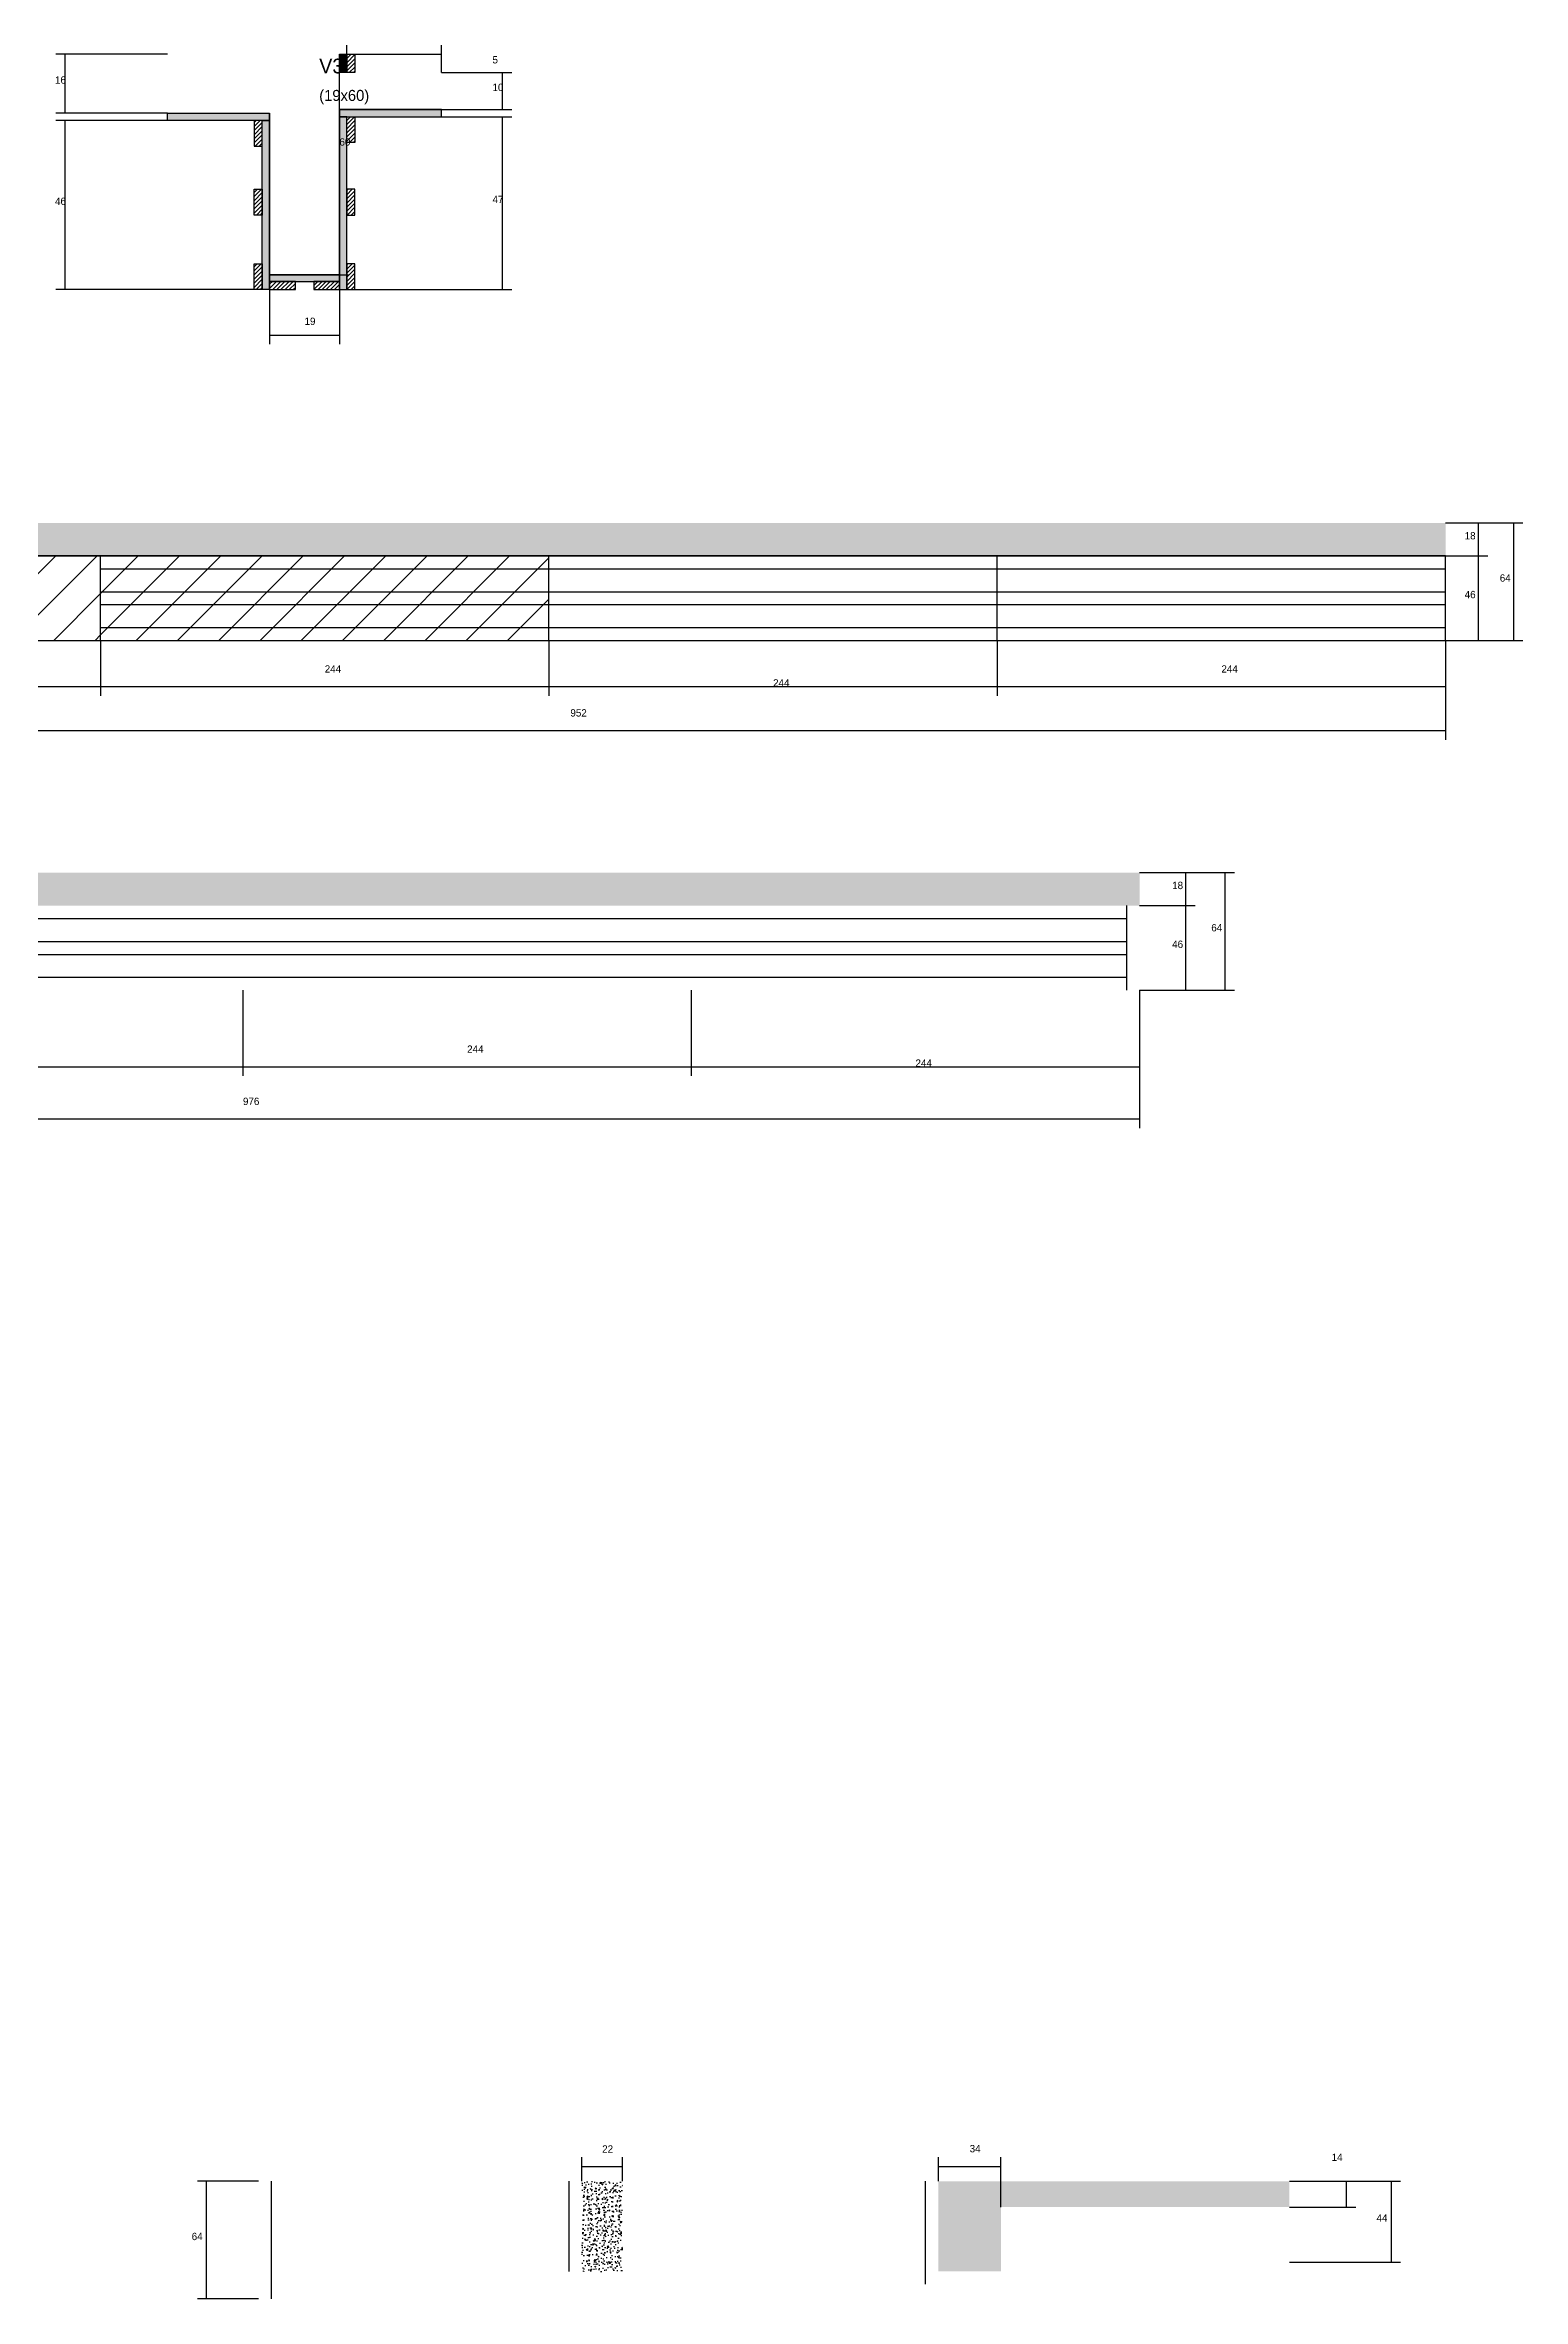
# Model space of a CAD drawing. Header units: metres. Extents: x -6861 to -4324, y 14314 to 15577.
# Drawn here: x -5129 to -4324, y 14314 to 15540 of the extents above; entities that cross this region are included whole.
import ezdxf

# ---------------------------------------------------------------- set-up
doc = ezdxf.new("R2010")
doc.units = ezdxf.units.M
for name, color, linetype in [('COTA', 241, 'Continuous'), ('Cota Seção (2x)', 4, 'Continuous'), ('Hachura', 253, 'Continuous'), ('Madeira', 126, 'Continuous'), ('Painéis', 200, 'Continuous'), ('SARR_2.2x7', 40, 'Continuous'), ('Texto Seção', 7, 'Continuous')]:
    doc.layers.add(name, color=color, linetype=linetype)

msp = doc.modelspace()

# ---------------------------------------------------------------- hatches: boundary and pattern name
at = {"layer": 'COTA'}
h = msp.add_hatch(dxfattribs=at)
h.set_pattern_fill('AR-CONC', scale=0.03)
h.paths.add_polyline_path([(-5318.9, 15262.4), (-4854.4, 15262.4), (-4366.4, 15262.4), (-4366.4, 15280.4), (-4854.4, 15280.4), (-5242.4, 15280.4), (-5345.9, 15280.4), (-5345.9, 15275.4), (-5508.9, 15275.4), (-5508.9, 15263.4), (-5345.9, 15263.4), (-5345.9, 15220.4), (-5318.9, 15220.4)])
h = msp.add_hatch(dxfattribs=at)
h.set_pattern_fill('AR-CONC', scale=0.03)
h.paths.add_polyline_path([(-4532.9, 15072.1), (-4532.9, 15090.1), (-5508.9, 15090.1), (-5508.9, 15072.1)])
h = msp.add_hatch(dxfattribs=at)
h.set_pattern_fill('AR-CONC', scale=0.03)
h.paths.add_polyline_path([(-4836.4, 14328.9), (-4814.4, 14328.9), (-4814.4, 14377.9), (-4836.4, 14377.9)])
h = msp.add_hatch(dxfattribs=at)
h.set_pattern_fill('AR-CONC', scale=0.03)
h.paths.add_polyline_path([(-4608.4, 14363.9), (-4451.4, 14363.9), (-4451.4, 14377.9), (-4642.4, 14377.9), (-4642.4, 14328.9), (-4608.4, 14328.9), (-4608.4, 14333.9)])
at = {"layer": 'Hachura'}
h = msp.add_hatch(color=8, dxfattribs=at)
h.dxf.hatch_style = 1
h.paths.add_polyline_path([(-4968.4, 15535.4), (-4964.4, 15535.4), (-4964.4, 15535.4), (-4964.4, 15525.4), (-4964.4, 15525.4), (-4968.4, 15525.4), (-4968.4, 15525.4), (-4968.4, 15535.4)])
h = msp.add_hatch(dxfattribs=at)
h.set_pattern_fill('ANSI31', scale=0.5)
h.paths.add_polyline_path([(-4964.4, 15535.4), (-4960, 15535.4), (-4960, 15535.4), (-4960, 15525.4), (-4960, 15525.4), (-4964.4, 15525.4), (-4964.4, 15525.4), (-4964.4, 15535.4)])
h = msp.add_hatch(color=8, dxfattribs=at)
h.dxf.hatch_style = 1
h.paths.add_polyline_path([(-5062, 15499.4), (-5062, 15503.4), (-5062, 15503.4), (-5006.4, 15503.4), (-5006.4, 15503.4), (-5006.4, 15499.4), (-5006.4, 15499.4), (-5062, 15499.4)])
h = msp.add_hatch(color=8, dxfattribs=at)
h.dxf.hatch_style = 1
h.paths.add_polyline_path([(-4912.8, 15501.4), (-4912.8, 15505.4), (-4912.8, 15505.4), (-4968.4, 15505.4), (-4968.4, 15505.4), (-4968.4, 15501.4), (-4968.4, 15501.4), (-4912.8, 15501.4)])
h = msp.add_hatch(dxfattribs=at)
h.set_pattern_fill('ANSI31', scale=0.5)
h.paths.add_polyline_path([(-5010.4, 15499.4), (-5014.8, 15499.4), (-5014.8, 15499.4), (-5014.8, 15485.4), (-5014.8, 15485.4), (-5010.4, 15485.4), (-5010.4, 15485.4), (-5010.4, 15499.4)])
h = msp.add_hatch(color=8, dxfattribs=at)
h.dxf.hatch_style = 1
h.paths.add_polyline_path([(-5010.4, 15499.4), (-5006.4, 15499.4), (-5006.4, 15499.4), (-5006.4, 15407.4), (-5006.4, 15407.4), (-5010.4, 15407.4), (-5010.4, 15407.4), (-5010.4, 15499.4)])
h = msp.add_hatch(color=8, dxfattribs=at)
h.dxf.hatch_style = 1
h.paths.add_polyline_path([(-4964.4, 15501.4), (-4968.4, 15501.4), (-4968.4, 15501.4), (-4968.4, 15407.4), (-4968.4, 15407.4), (-4964.4, 15407.4), (-4964.4, 15407.4), (-4964.4, 15501.4)])
h = msp.add_hatch(dxfattribs=at)
h.set_pattern_fill('ANSI31', scale=0.5)
h.paths.add_polyline_path([(-4964.4, 15501.4), (-4960, 15501.4), (-4960, 15501.4), (-4960, 15487.4), (-4960, 15487.4), (-4964.4, 15487.4), (-4964.4, 15487.4), (-4964.4, 15501.4)])
h = msp.add_hatch(dxfattribs=at)
h.set_pattern_fill('ANSI31', scale=0.5)
h.paths.add_polyline_path([(-5010.4, 15447.9), (-5014.8, 15447.9), (-5014.8, 15447.9), (-5014.8, 15461.9), (-5014.8, 15461.9), (-5010.4, 15461.9), (-5010.4, 15461.9), (-5010.4, 15447.9)])
h = msp.add_hatch(dxfattribs=at)
h.set_pattern_fill('ANSI31', scale=0.5)
h.paths.add_polyline_path([(-4964.4, 15447.9), (-4960, 15447.9), (-4960, 15447.9), (-4960, 15461.9), (-4960, 15461.9), (-4964.4, 15461.9), (-4964.4, 15461.9), (-4964.4, 15447.9)])
h = msp.add_hatch(dxfattribs=at)
h.set_pattern_fill('ANSI31', scale=0.5)
h.paths.add_polyline_path([(-5010.4, 15407.4), (-5014.8, 15407.4), (-5014.8, 15407.4), (-5014.8, 15421.4), (-5014.8, 15421.4), (-5010.4, 15421.4), (-5010.4, 15421.4), (-5010.4, 15407.4)])
h = msp.add_hatch(dxfattribs=at)
h.set_pattern_fill('ANSI31', scale=0.5)
h.paths.add_polyline_path([(-4964.4, 15407.4), (-4960, 15407.4), (-4960, 15407.4), (-4960, 15421.4), (-4960, 15421.4), (-4964.4, 15421.4), (-4964.4, 15421.4), (-4964.4, 15407.4)])
h = msp.add_hatch(color=8, dxfattribs=at)
h.dxf.hatch_style = 1
h.paths.add_polyline_path([(-4968.4, 15411.8), (-4968.4, 15415.4), (-4968.4, 15415.4), (-5006.4, 15415.4), (-5006.4, 15415.4), (-5006.4, 15411.8), (-5006.4, 15411.8), (-4968.4, 15411.8)])
h = msp.add_hatch(dxfattribs=at)
h.set_pattern_fill('ANSI31', scale=0.5)
h.paths.add_polyline_path([(-4992.4, 15407.4), (-4992.4, 15411.8), (-4992.4, 15411.8), (-5006.4, 15411.8), (-5006.4, 15411.8), (-5006.4, 15407.4), (-5006.4, 15407.4), (-4992.4, 15407.4)])
h = msp.add_hatch(dxfattribs=at)
h.set_pattern_fill('ANSI31', scale=0.5)
h.paths.add_polyline_path([(-4968.4, 15407.4), (-4968.4, 15411.8), (-4968.4, 15411.8), (-4982.4, 15411.8), (-4982.4, 15411.8), (-4982.4, 15407.4), (-4982.4, 15407.4), (-4968.4, 15407.4)])
h = msp.add_hatch(dxfattribs=at)
h.set_pattern_fill('ANSI31', scale=5)
h.paths.add_polyline_path([(-5318.9, 15262.4), (-5318.9, 15216.4), (-5098.4, 15216.4), (-5098.4, 15262.4)])
h = msp.add_hatch(dxfattribs=at)
h.set_pattern_fill('ANSI31', scale=5)
h.paths.add_polyline_path([(-5098.4, 15262.4), (-5098.4, 15216.4), (-4854.4, 15216.4), (-4854.4, 15262.4)])

# ---------------------------------------------------------------- linework, layer by layer
at = {"layer": 'COTA'}
for p, q in [((-4964.4, 15535.4), (-4964.4, 15540.4)), ((-4912.8, 15525.4), (-4912.8, 15540.4)), ((-5062, 15535.4), (-5122.7, 15535.4)), ((-5117.7, 15503.4), (-5117.7, 15535.4)), ((-4964.4, 15535.4), (-4912.8, 15535.4)), ((-4912.8, 15525.4), (-4874.6, 15525.4)), ((-4879.6, 15505.4), (-4879.6, 15525.4)), ((-5062, 15503.4), (-5122.7, 15503.4)), ((-4912.8, 15505.4), (-4874.6, 15505.4)), ((-5062, 15499.4), (-5122.7, 15499.4)), ((-5117.7, 15407.4), (-5117.7, 15499.4)), ((-4912.8, 15501.4), (-4874.6, 15501.4)), ((-4879.6, 15407.4), (-4879.6, 15501.4)), ((-5014.8, 15407.4), (-5122.7, 15407.4)), ((-5006.4, 15407.4), (-5006.4, 15377.6)), ((-4968.4, 15407.4), (-4968.4, 15377.6)), ((-4960, 15407.4), (-4874.6, 15407.4)), ((-5006.4, 15382.6), (-4968.4, 15382.6)), ((-4366.4, 15280.4), (-4343.4, 15280.4)), ((-4366.4, 15280.4), (-4324.3, 15280.4)), ((-4348.4, 15262.4), (-4348.4, 15280.4)), ((-4329.3, 15216.4), (-4329.3, 15280.4)), ((-4366.4, 15262.4), (-4343.4, 15262.4)), ((-4366.4, 15262.4), (-4343.4, 15262.4)), ((-4348.4, 15216.4), (-4348.4, 15262.4)), ((-5098.4, 15216.4), (-5098.4, 15186.3)), ((-5098.4, 15216.4), (-5098.4, 15186.3)), ((-4854.4, 15216.4), (-4854.4, 15186.3)), ((-4854.4, 15216.4), (-4854.4, 15186.3)), ((-4610.4, 15216.4), (-4610.4, 15186.3)), ((-4610.4, 15216.4), (-4610.4, 15186.3)), ((-4366.4, 15216.4), (-4366.4, 15186.3)), ((-4366.4, 15216.4), (-4366.4, 15162.4)), ((-4366.4, 15216.4), (-4343.4, 15216.4)), ((-4366.4, 15216.4), (-4324.3, 15216.4)), ((-5318.9, 15191.3), (-5098.4, 15191.3)), ((-5098.4, 15191.3), (-4854.4, 15191.3)), ((-4854.4, 15191.3), (-4610.4, 15191.3)), ((-4610.4, 15191.3), (-4366.4, 15191.3)), ((-5318.9, 15167.4), (-4366.4, 15167.4)), ((-4532.9, 15090.1), (-4502.7, 15090.1)), ((-4532.9, 15090.1), (-4481.3, 15090.1)), ((-4507.7, 15072.1), (-4507.7, 15090.1)), ((-4486.3, 15026.1), (-4486.3, 15090.1)), ((-4532.9, 15072.1), (-4502.7, 15072.1)), ((-4532.9, 15072.1), (-4502.7, 15072.1)), ((-4507.7, 15026.1), (-4507.7, 15072.1)), ((-5020.9, 15026.1), (-5020.9, 14979.4)), ((-5020.9, 15026.1), (-5020.9, 14979.4)), ((-4776.9, 15026.1), (-4776.9, 14979.4)), ((-4776.9, 15026.1), (-4776.9, 14979.4)), ((-4532.9, 15026.1), (-4532.9, 14979.4)), ((-4532.9, 15026.1), (-4502.7, 15026.1)), ((-4532.9, 15026.1), (-4532.9, 14951)), ((-4532.9, 15026.1), (-4481.3, 15026.1)), ((-5264.9, 14984.4), (-5020.9, 14984.4)), ((-5020.9, 14984.4), (-4776.9, 14984.4)), ((-4776.9, 14984.4), (-4532.9, 14984.4)), ((-5508.9, 14956), (-4532.9, 14956)), ((-4836.4, 14377.9), (-4836.4, 14391)), ((-4814.4, 14377.9), (-4814.4, 14391)), ((-4642.4, 14377.9), (-4642.4, 14391)), ((-4608.4, 14363.9), (-4608.4, 14391)), ((-5012.4, 14377.9), (-5045.7, 14377.9)), ((-5040.7, 14313.9), (-5040.7, 14377.9)), ((-4836.4, 14386), (-4814.4, 14386)), ((-4642.4, 14386), (-4608.4, 14386)), ((-4451.4, 14377.9), (-4415.3, 14377.9)), ((-4451.4, 14377.9), (-4390.9, 14377.9)), ((-4420.3, 14363.9), (-4420.3, 14377.9)), ((-4395.9, 14333.9), (-4395.9, 14377.9)), ((-4451.4, 14363.9), (-4415.3, 14363.9)), ((-4451.4, 14333.9), (-4390.9, 14333.9)), ((-5012.4, 14313.9), (-5045.7, 14313.9))]:
    msp.add_line(p, q, dxfattribs=at)
at = {"layer": 'Cota Seção (2x)'}
for p, q in [((-4968.4, 15415.4), (-4968.4, 15535.4)), ((-4968.4, 15535.4), (-4963.4, 15535.4)), ((-4968.4, 15415.4), (-4963.4, 15415.4))]:
    msp.add_line(p, q, dxfattribs=at)
at = {"layer": 'Madeira'}
for points in [[(-4964.4, 15535.4), (-4960, 15535.4), (-4960, 15525.4), (-4964.4, 15525.4)], [(-5010.4, 15499.4), (-5014.8, 15499.4), (-5014.8, 15485.4), (-5010.4, 15485.4)], [(-4964.4, 15501.4), (-4960, 15501.4), (-4960, 15487.4), (-4964.4, 15487.4)], [(-5010.4, 15447.9), (-5014.8, 15447.9), (-5014.8, 15461.9), (-5010.4, 15461.9)], [(-4964.4, 15447.9), (-4960, 15447.9), (-4960, 15461.9), (-4964.4, 15461.9)], [(-5010.4, 15407.4), (-5014.8, 15407.4), (-5014.8, 15421.4), (-5010.4, 15421.4)], [(-4964.4, 15407.4), (-4960, 15407.4), (-4960, 15421.4), (-4964.4, 15421.4)], [(-4992.4, 15407.4), (-4992.4, 15411.8), (-5006.4, 15411.8), (-5006.4, 15407.4)], [(-4968.4, 15407.4), (-4968.4, 15411.8), (-4982.4, 15411.8), (-4982.4, 15407.4)]]:
    msp.add_lwpolyline(points, close=True, dxfattribs=at)
at = {"layer": 'Painéis'}
for p, q in [((-5062, 15503.4), (-5006.4, 15503.4)), ((-5062, 15499.4), (-5062, 15503.4)), ((-5006.4, 15499.4), (-5006.4, 15503.4)), ((-4968.4, 15505.4), (-4912.8, 15505.4)), ((-4968.4, 15501.4), (-4968.4, 15505.4)), ((-4912.8, 15501.4), (-4912.8, 15505.4)), ((-5006.4, 15407.4), (-5006.4, 15499.4)), ((-4968.4, 15407.4), (-4968.4, 15501.4)), ((-5006.4, 15415.4), (-4968.4, 15415.4)), ((-5006.4, 15411.8), (-5006.4, 15415.4)), ((-4968.4, 15411.8), (-4968.4, 15415.4)), ((-5318.9, 15262.4), (-4854.4, 15262.4)), ((-5098.4, 15216.4), (-5098.4, 15262.4)), ((-4854.4, 15262.4), (-4366.4, 15262.4)), ((-4854.4, 15216.4), (-4854.4, 15262.4)), ((-4610.4, 15216.4), (-4610.4, 15262.4)), ((-4366.4, 15216.4), (-4366.4, 15262.4))]:
    msp.add_line(p, q, dxfattribs=at)
for points in [[(-4968.4, 15535.4), (-4964.4, 15535.4), (-4964.4, 15525.4), (-4968.4, 15525.4)], [(-5062, 15499.4), (-5062, 15503.4), (-5006.4, 15503.4), (-5006.4, 15499.4)], [(-4912.8, 15501.4), (-4912.8, 15505.4), (-4968.4, 15505.4), (-4968.4, 15501.4)], [(-5010.4, 15499.4), (-5006.4, 15499.4), (-5006.4, 15407.4), (-5010.4, 15407.4)], [(-4964.4, 15501.4), (-4968.4, 15501.4), (-4968.4, 15407.4), (-4964.4, 15407.4)], [(-4968.4, 15411.8), (-4968.4, 15415.4), (-5006.4, 15415.4), (-5006.4, 15411.8)]]:
    msp.add_lwpolyline(points, close=True, dxfattribs=at)
for points in [[(-4366.4, 15262.4), (-4854.4, 15262.4), (-5318.9, 15262.4)], [(-5318.9, 15216.4), (-4854.4, 15216.4), (-4366.4, 15216.4)]]:
    msp.add_lwpolyline(points, dxfattribs=at)
at = {"layer": 'SARR_2.2x7'}
for p, q in [((-5098.4, 15255.4), (-4854.4, 15255.4)), ((-4854.4, 15255.4), (-4610.4, 15255.4)), ((-4610.4, 15255.4), (-4366.4, 15255.4)), ((-5098.4, 15242.9), (-4854.4, 15242.9)), ((-5098.4, 15235.9), (-4854.4, 15235.9)), ((-4854.4, 15242.9), (-4610.4, 15242.9)), ((-4854.4, 15235.9), (-4610.4, 15235.9)), ((-4610.4, 15242.9), (-4366.4, 15242.9)), ((-4610.4, 15235.9), (-4366.4, 15235.9)), ((-5098.4, 15223.4), (-4854.4, 15223.4)), ((-4854.4, 15223.4), (-4610.4, 15223.4)), ((-4610.4, 15223.4), (-4366.4, 15223.4)), ((-5264.9, 15065.1), (-5020.9, 15065.1)), ((-5020.9, 15065.1), (-4776.9, 15065.1)), ((-4776.9, 15065.1), (-4539.9, 15065.1)), ((-4539.9, 15026.1), (-4539.9, 15072.1)), ((-5264.9, 15052.6), (-5020.9, 15052.6)), ((-5020.9, 15052.6), (-4776.9, 15052.6)), ((-4776.9, 15052.6), (-4539.9, 15052.6)), ((-5264.9, 15045.6), (-5020.9, 15045.6)), ((-5020.9, 15045.6), (-4776.9, 15045.6)), ((-4776.9, 15045.6), (-4539.9, 15045.6)), ((-5264.9, 15033.1), (-5020.9, 15033.1)), ((-5020.9, 15033.1), (-4776.9, 15033.1)), ((-4776.9, 15033.1), (-4539.9, 15033.1)), ((-5005.4, 14313.9), (-5005.4, 14377.9)), ((-4843.4, 14328.9), (-4843.4, 14377.9)), ((-4649.4, 14321.9), (-4649.4, 14377.9))]:
    msp.add_line(p, q, dxfattribs=at)

# ---------------------------------------------------------------- texts
at = {"layer": 'COTA'}
for s, p in [('5', (-4885.1, 15530.4)), ('16', (-5123.2, 15519.4)), ('10', (-4885.1, 15515.4)), ('46', (-5123.2, 15453.4)), ('47', (-4885.1, 15454.4)), ('19', (-4987.4, 15388.1)), ('18', (-4356, 15271.4)), ('64', (-4336.9, 15248.4)), ('46', (-4356, 15239.4)), ('244', (-4976.4, 15198.9)), ('244', (-4488.4, 15198.9)), ('244', (-4732.4, 15191.3)), ('952', (-4842.7, 15175)), ('18', (-4515.2, 15081.1)), ('64', (-4493.9, 15058.1)), ('46', (-4515.2, 15049.1)), ('244', (-4898.9, 14992)), ('244', (-4654.9, 14984.4)), ('976', (-5020.9, 14963.6)), ('22', (-4825.4, 14393.5)), ('34', (-4625.4, 14393.7)), ('14', (-4428.4, 14389)), ('44', (-4404, 14355.9)), ('64', (-5048.8, 14345.9))]:
    msp.add_text(s, height=4, dxfattribs=at).set_placement(p)
at = {"layer": 'Cota Seção (2x)'}
msp.add_text('60', height=4, dxfattribs=at).set_placement((-4968.4, 15485.7))
at = {"layer": 'Texto Seção'}
for s, height, p in [('V3', 8, (-4979.4, 15525)), ('(19x60)', 6, (-4979.4, 15510))]:
    msp.add_text(s, height=height, dxfattribs=at).set_placement(p)

doc.saveas('drawing.dxf')
